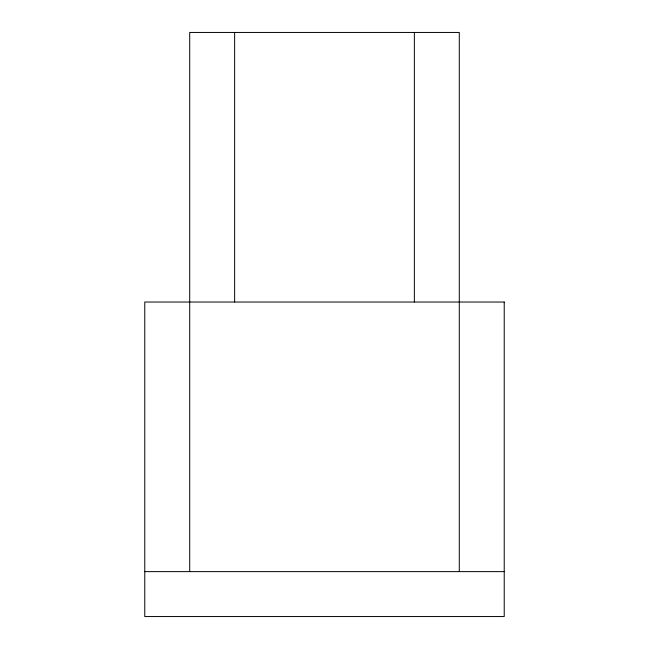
<?xml version="1.0" encoding="UTF-8"?>
<svg xmlns="http://www.w3.org/2000/svg" width="649" height="649" viewBox="0 0 649 649"><rect width="100%" height="100%" fill="white"/><g stroke="black" fill="none" stroke-linecap="round" stroke-linejoin="round"><path stroke-width="0.97" d="M144.776 571.623L504.224 571.623M459.289 571.623L459.289 32.45L189.711 32.45L189.711 571.623M414.362 32.45L414.362 302.036M234.638 32.45L234.638 302.036M504.224 302.036L144.776 302.036L144.776 616.55L504.224 616.55L504.224 302.036"/></g></svg>
